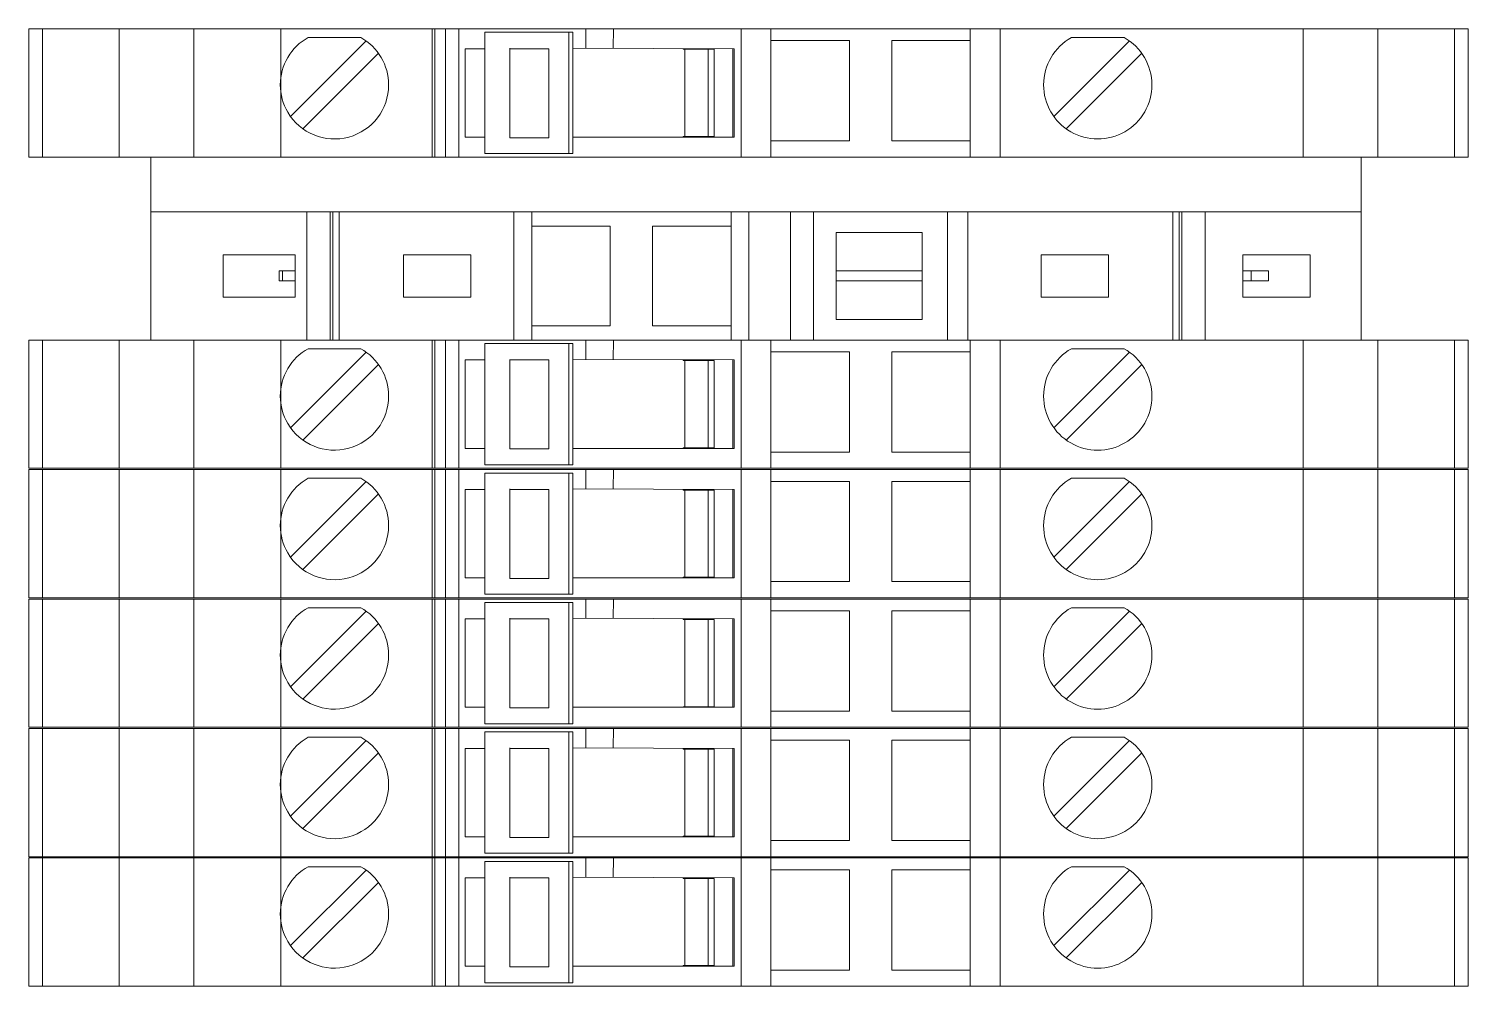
# Model space of a CAD drawing. Header units: millimetres. Extents: x 4962 to 7449, y 754 to 2938.
# Drawn here: x 6426.6 to 6484.4, y 1531.1 to 1569.5 of the extents above; entities that cross this region are included whole.
import ezdxf

# ---------------------------------------------------------------- set-up
doc = ezdxf.new("R2010")
doc.units = ezdxf.units.MM
doc.layers.add('000-PI-Oprema', color=30, linetype='Continuous', lineweight=5)

msp = doc.modelspace()

# ---------------------------------------------------------------- linework, layer by layer
at = {"color": 0, "linetype": 'ByBlock', "lineweight": 0, "ltscale": 0.25}
msp.add_lwpolyline([(6431.471, 1564.387), (6431.471, 1557.037), (6480.071, 1557.037), (6480.071, 1564.387), (6431.471, 1564.387)], dxfattribs=at)
at = {"layer": '000-PI-Oprema', "color": 0, "linetype": 'ByBlock', "lineweight": 0}
for p, q in [((6426.571, 1564.387), (6426.571, 1569.537)), ((6448.946, 1569.537), (6426.571, 1569.537)), ((6427.119, 1569.537), (6427.119, 1564.387)), ((6430.196, 1564.387), (6430.196, 1569.537)), ((6433.196, 1564.387), (6433.196, 1569.537)), ((6436.696, 1564.387), (6436.696, 1569.537)), ((6442.771, 1564.387), (6442.771, 1569.537)), ((6442.871, 1569.537), (6442.871, 1569.537)), ((6442.871, 1569.537), (6442.871, 1564.387)), ((6443.299, 1569.537), (6443.299, 1564.387)), ((6443.841, 1564.387), (6443.841, 1569.537)), ((6448.255, 1569.397), (6444.884, 1569.397)), ((6444.884, 1564.527), (6444.884, 1569.397)), ((6444.884, 1569.397), (6444.884, 1569.397)), ((6445.521, 1569.537), (6445.521, 1569.537)), ((6448.413, 1569.397), (6448.255, 1569.397)), ((6448.255, 1569.397), (6448.255, 1564.527)), ((6448.413, 1569.397), (6448.413, 1568.712)), ((6448.946, 1569.537), (6448.946, 1569.537)), ((6448.946, 1569.537), (6448.951, 1569.537)), ((6448.946, 1568.76), (6448.946, 1569.537)), ((6448.951, 1569.537), (6450.046, 1569.537)), ((6450.046, 1569.537), (6450.043, 1568.755)), ((6450.046, 1569.537), (6450.046, 1569.537)), ((6455.171, 1569.537), (6450.046, 1569.537)), ((6450.571, 1569.537), (6450.571, 1569.537)), ((6456.371, 1569.537), (6455.171, 1569.537)), ((6455.171, 1569.537), (6455.171, 1564.387)), ((6456.371, 1569.537), (6456.371, 1569.537)), ((6456.371, 1569.537), (6464.371, 1569.537)), ((6456.371, 1569.537), (6456.371, 1564.387)), ((6464.371, 1569.537), (6464.371, 1569.537)), ((6465.571, 1569.537), (6464.371, 1569.537)), ((6464.371, 1564.387), (6464.371, 1569.537)), ((6484.371, 1569.537), (6465.571, 1569.537)), ((6465.571, 1564.387), (6465.571, 1569.537)), ((6477.748, 1564.387), (6477.748, 1569.537)), ((6480.748, 1564.387), (6480.748, 1569.537)), ((6483.824, 1569.537), (6483.824, 1564.387)), ((6484.371, 1564.387), (6484.371, 1569.537)), ((6440.117, 1569.052), (6437.081, 1566.016)), ((6437.788, 1569.187), (6437.788, 1569.187)), ((6439.905, 1569.187), (6437.788, 1569.187)), ((6439.905, 1569.187), (6439.905, 1569.187)), ((6440.117, 1569.052), (6440.117, 1569.052)), ((6444.884, 1568.737), (6444.096, 1568.737)), ((6444.096, 1568.737), (6444.096, 1568.737)), ((6444.096, 1565.187), (6444.096, 1568.737)), ((6445.891, 1565.162), (6445.891, 1568.762)), ((6447.458, 1568.737), (6445.891, 1568.737)), ((6447.458, 1568.737), (6447.458, 1565.212)), ((6454.896, 1568.737), (6448.413, 1568.762)), ((6448.413, 1568.712), (6448.413, 1565.212)), ((6452.846, 1568.737), (6452.846, 1568.712)), ((6453.846, 1568.712), (6452.846, 1568.712)), ((6452.91, 1565.212), (6452.91, 1568.712)), ((6453.846, 1565.187), (6453.846, 1568.737)), ((6454.096, 1568.712), (6453.846, 1568.712)), ((6454.096, 1568.712), (6454.096, 1568.712)), ((6454.096, 1565.212), (6454.096, 1568.712)), ((6454.846, 1568.737), (6454.846, 1565.187)), ((6454.896, 1568.737), (6454.896, 1568.737)), ((6454.896, 1565.187), (6454.896, 1568.737)), ((6456.371, 1569.062), (6456.371, 1569.062)), ((6456.371, 1569.062), (6459.521, 1569.062)), ((6459.521, 1569.062), (6459.521, 1565.037)), ((6459.521, 1569.062), (6459.521, 1569.062)), ((6461.221, 1565.037), (6461.221, 1569.062)), ((6461.221, 1569.062), (6461.221, 1569.062)), ((6461.221, 1569.062), (6464.371, 1569.062)), ((6464.371, 1569.062), (6464.371, 1569.062)), ((6470.767, 1569.052), (6467.731, 1566.016)), ((6468.438, 1569.187), (6470.555, 1569.187)), ((6468.438, 1569.187), (6468.438, 1569.187)), ((6470.555, 1569.187), (6470.555, 1569.187)), ((6437.576, 1565.521), (6440.612, 1568.557)), ((6440.612, 1568.557), (6440.612, 1568.557)), ((6442.771, 1565.987), (6442.771, 1568.587)), ((6442.771, 1568.587), (6442.771, 1568.587)), ((6465.571, 1568.587), (6465.571, 1565.987)), ((6465.571, 1568.587), (6465.571, 1568.587)), ((6468.226, 1565.521), (6471.262, 1568.557)), ((6437.081, 1566.016), (6437.081, 1566.016)), ((6442.771, 1565.987), (6442.771, 1565.987)), ((6465.571, 1565.987), (6465.571, 1565.987)), ((6437.576, 1565.521), (6437.576, 1565.521)), ((6444.884, 1565.187), (6444.096, 1565.187)), ((6444.096, 1565.187), (6444.096, 1565.187)), ((6445.891, 1565.162), (6447.3, 1565.162)), ((6447.3, 1565.162), (6447.458, 1565.162)), ((6447.458, 1565.212), (6447.458, 1565.162)), ((6448.413, 1564.527), (6448.413, 1565.212)), ((6454.896, 1565.187), (6448.413, 1565.187)), ((6453.846, 1565.212), (6452.846, 1565.212)), ((6452.846, 1565.212), (6452.846, 1565.187)), ((6454.096, 1565.212), (6453.846, 1565.212)), ((6454.096, 1565.212), (6454.096, 1565.212)), ((6454.896, 1565.187), (6454.896, 1565.187)), ((6456.371, 1565.037), (6456.371, 1565.037)), ((6459.521, 1565.037), (6456.371, 1565.037)), ((6459.521, 1565.037), (6459.521, 1565.037)), ((6464.371, 1565.037), (6461.221, 1565.037)), ((6461.221, 1565.037), (6461.221, 1565.037)), ((6464.371, 1565.037), (6464.371, 1565.037)), ((6426.571, 1564.387), (6436.971, 1564.387)), ((6431.471, 1564.387), (6431.471, 1557.037)), ((6480.071, 1564.387), (6431.471, 1564.387)), ((6455.171, 1564.387), (6436.971, 1564.387)), ((6442.871, 1564.387), (6442.871, 1564.387)), ((6448.255, 1564.527), (6444.884, 1564.527)), ((6444.884, 1564.527), (6444.884, 1564.527)), ((6445.521, 1564.387), (6445.521, 1564.387)), ((6448.413, 1564.527), (6448.255, 1564.527)), ((6450.571, 1564.387), (6450.571, 1564.387)), ((6456.371, 1564.387), (6455.171, 1564.387)), ((6456.371, 1564.387), (6464.371, 1564.387)), ((6456.371, 1564.387), (6456.371, 1564.387)), ((6465.571, 1564.387), (6464.371, 1564.387)), ((6464.371, 1564.387), (6464.371, 1564.387)), ((6484.371, 1564.387), (6465.571, 1564.387)), ((6480.071, 1557.037), (6480.071, 1564.387)), ((6484.371, 1564.387), (6483.689, 1564.387)), ((6437.737, 1562.187), (6431.471, 1562.187)), ((6437.737, 1557.037), (6437.737, 1562.187)), ((6438.673, 1562.187), (6437.737, 1562.187)), ((6438.673, 1557.037), (6438.673, 1562.187)), ((6438.774, 1562.187), (6438.673, 1562.187)), ((6438.774, 1562.187), (6438.774, 1557.037)), ((6439.032, 1562.187), (6438.774, 1562.187)), ((6439.032, 1562.187), (6439.032, 1557.037)), ((6446.053, 1562.187), (6439.032, 1562.187)), ((6446.053, 1562.187), (6446.771, 1562.187)), ((6446.053, 1557.037), (6446.053, 1562.187)), ((6446.771, 1561.612), (6446.771, 1562.187)), ((6446.771, 1562.187), (6454.771, 1562.187)), ((6454.771, 1562.187), (6454.771, 1561.612)), ((6454.771, 1562.187), (6455.49, 1562.187)), ((6455.49, 1562.187), (6457.162, 1562.187)), ((6455.49, 1557.037), (6455.49, 1562.187)), ((6458.087, 1562.187), (6457.162, 1562.187)), ((6457.162, 1562.187), (6457.162, 1557.037)), ((6463.461, 1562.187), (6458.087, 1562.187)), ((6458.087, 1562.187), (6458.087, 1557.037)), ((6463.461, 1562.187), (6463.461, 1557.037)), ((6464.281, 1562.187), (6463.461, 1562.187)), ((6464.281, 1557.037), (6464.281, 1562.187)), ((6464.281, 1562.187), (6472.511, 1562.187)), ((6472.511, 1562.187), (6472.511, 1557.037)), ((6472.511, 1562.187), (6472.769, 1562.187)), ((6472.769, 1557.037), (6472.769, 1562.187)), ((6472.769, 1562.187), (6472.869, 1562.187)), ((6473.806, 1562.187), (6472.869, 1562.187)), ((6472.869, 1557.037), (6472.869, 1562.187)), ((6473.806, 1562.187), (6480.071, 1562.187)), ((6473.806, 1557.037), (6473.806, 1562.187)), ((6446.771, 1557.612), (6446.771, 1561.612)), ((6446.771, 1561.612), (6449.921, 1561.612)), ((6449.921, 1561.612), (6449.921, 1557.612)), ((6451.621, 1561.612), (6454.771, 1561.612)), ((6451.621, 1557.612), (6451.621, 1561.612)), ((6454.771, 1561.612), (6454.771, 1557.612)), ((6458.996, 1561.362), (6462.446, 1561.362)), ((6458.996, 1559.812), (6458.996, 1561.362)), ((6462.446, 1561.362), (6462.446, 1559.812)), ((6434.371, 1558.762), (6434.371, 1560.462)), ((6434.371, 1560.462), (6437.271, 1560.462)), ((6437.271, 1560.462), (6437.271, 1559.812)), ((6441.621, 1560.462), (6444.321, 1560.462)), ((6441.621, 1558.762), (6441.621, 1560.462)), ((6444.321, 1560.462), (6444.321, 1558.762)), ((6467.221, 1560.462), (6469.921, 1560.462)), ((6467.221, 1558.762), (6467.221, 1560.462)), ((6469.921, 1560.462), (6469.921, 1558.762)), ((6475.321, 1559.812), (6475.321, 1560.462)), ((6475.321, 1560.462), (6478.021, 1560.462)), ((6478.021, 1560.462), (6478.021, 1558.762)), ((6436.757, 1559.812), (6436.626, 1559.812)), ((6436.626, 1559.412), (6436.626, 1559.812)), ((6436.757, 1559.812), (6436.757, 1559.412)), ((6436.757, 1559.812), (6437.271, 1559.812)), ((6437.271, 1559.812), (6437.271, 1559.412)), ((6458.996, 1559.812), (6462.446, 1559.812)), ((6458.996, 1559.412), (6458.996, 1559.812)), ((6462.446, 1559.812), (6462.446, 1559.412)), ((6475.321, 1559.412), (6475.321, 1559.812)), ((6475.321, 1559.812), (6475.657, 1559.812)), ((6475.657, 1559.812), (6475.657, 1559.412)), ((6476.357, 1559.812), (6475.657, 1559.812)), ((6476.357, 1559.812), (6476.357, 1559.412)), ((6436.757, 1559.412), (6436.626, 1559.412)), ((6436.757, 1559.412), (6437.271, 1559.412)), ((6437.271, 1559.412), (6437.271, 1558.762)), ((6458.996, 1559.412), (6462.446, 1559.412)), ((6458.996, 1557.862), (6458.996, 1559.412)), ((6462.446, 1559.412), (6462.446, 1557.862)), ((6475.321, 1559.412), (6475.657, 1559.412)), ((6475.321, 1558.762), (6475.321, 1559.412)), ((6476.357, 1559.412), (6475.657, 1559.412)), ((6437.271, 1558.762), (6434.371, 1558.762)), ((6444.321, 1558.762), (6441.621, 1558.762)), ((6469.921, 1558.762), (6467.221, 1558.762)), ((6478.021, 1558.762), (6475.321, 1558.762)), ((6462.446, 1557.862), (6458.996, 1557.862)), ((6449.921, 1557.612), (6446.771, 1557.612)), ((6446.771, 1557.037), (6446.771, 1557.612)), ((6454.771, 1557.612), (6451.621, 1557.612)), ((6454.771, 1557.612), (6454.771, 1557.037)), ((6426.571, 1551.887), (6426.571, 1557.037)), ((6448.946, 1557.037), (6426.571, 1557.037)), ((6427.119, 1557.037), (6427.119, 1551.887)), ((6430.196, 1551.887), (6430.196, 1557.037)), ((6433.196, 1551.887), (6433.196, 1557.037)), ((6436.696, 1551.887), (6436.696, 1557.037)), ((6438.673, 1557.037), (6437.737, 1557.037)), ((6437.788, 1556.687), (6437.788, 1556.687)), ((6439.905, 1556.687), (6437.788, 1556.687)), ((6438.774, 1557.037), (6438.673, 1557.037)), ((6439.032, 1557.037), (6438.774, 1557.037)), ((6439.905, 1556.687), (6439.905, 1556.687)), ((6442.771, 1551.887), (6442.771, 1557.037)), ((6442.871, 1557.037), (6442.871, 1557.037)), ((6442.871, 1557.037), (6442.871, 1551.887)), ((6443.299, 1557.037), (6443.299, 1551.887)), ((6443.841, 1551.887), (6443.841, 1557.037)), ((6448.255, 1556.897), (6444.884, 1556.897)), ((6444.884, 1552.027), (6444.884, 1556.897)), ((6444.884, 1556.897), (6444.884, 1556.897)), ((6445.521, 1557.037), (6445.521, 1557.037)), ((6446.053, 1557.037), (6446.771, 1557.037)), ((6448.413, 1556.897), (6448.255, 1556.897)), ((6448.255, 1556.897), (6448.255, 1552.027)), ((6448.413, 1556.897), (6448.413, 1556.212)), ((6448.946, 1557.037), (6448.946, 1557.037)), ((6448.946, 1557.037), (6448.951, 1557.037)), ((6448.946, 1556.26), (6448.946, 1557.037)), ((6448.951, 1557.037), (6450.046, 1557.037)), ((6450.046, 1557.037), (6450.043, 1556.255)), ((6450.046, 1557.037), (6450.046, 1557.037)), ((6455.171, 1557.037), (6450.046, 1557.037)), ((6450.571, 1557.037), (6450.571, 1557.037)), ((6456.371, 1557.037), (6455.171, 1557.037)), ((6455.171, 1557.037), (6455.171, 1551.887)), ((6456.371, 1557.037), (6456.371, 1557.037)), ((6456.371, 1557.037), (6464.371, 1557.037)), ((6456.371, 1557.037), (6456.371, 1551.887)), ((6456.371, 1556.562), (6456.371, 1556.562)), ((6456.371, 1556.562), (6459.521, 1556.562)), ((6459.521, 1556.562), (6459.521, 1552.537)), ((6459.521, 1556.562), (6459.521, 1556.562)), ((6461.221, 1552.537), (6461.221, 1556.562)), ((6461.221, 1556.562), (6461.221, 1556.562)), ((6461.221, 1556.562), (6464.371, 1556.562)), ((6464.371, 1557.037), (6464.371, 1557.037)), ((6465.571, 1557.037), (6464.371, 1557.037)), ((6464.371, 1551.887), (6464.371, 1557.037)), ((6464.371, 1556.562), (6464.371, 1556.562)), ((6484.371, 1557.037), (6465.571, 1557.037)), ((6465.571, 1551.887), (6465.571, 1557.037)), ((6468.438, 1556.687), (6470.555, 1556.687)), ((6468.438, 1556.687), (6468.438, 1556.687)), ((6470.555, 1556.687), (6470.555, 1556.687)), ((6477.748, 1551.887), (6477.748, 1557.037)), ((6480.748, 1551.887), (6480.748, 1557.037)), ((6483.824, 1557.037), (6483.824, 1551.887)), ((6484.371, 1551.887), (6484.371, 1557.037)), ((6440.117, 1556.552), (6437.081, 1553.516)), ((6437.576, 1553.021), (6440.612, 1556.057)), ((6440.117, 1556.552), (6440.117, 1556.552)), ((6440.612, 1556.057), (6440.612, 1556.057)), ((6442.771, 1553.487), (6442.771, 1556.087)), ((6442.771, 1556.087), (6442.771, 1556.087)), ((6444.884, 1556.237), (6444.096, 1556.237)), ((6444.096, 1556.237), (6444.096, 1556.237)), ((6444.096, 1552.687), (6444.096, 1556.237)), ((6445.891, 1552.662), (6445.891, 1556.262)), ((6447.458, 1556.237), (6445.891, 1556.237)), ((6447.458, 1556.237), (6447.458, 1552.712)), ((6454.896, 1556.237), (6448.413, 1556.262)), ((6448.413, 1556.212), (6448.413, 1552.712)), ((6452.846, 1556.237), (6452.846, 1556.212)), ((6453.846, 1556.212), (6452.846, 1556.212)), ((6452.91, 1552.712), (6452.91, 1556.212)), ((6453.846, 1552.687), (6453.846, 1556.237)), ((6454.096, 1556.212), (6453.846, 1556.212)), ((6454.096, 1556.212), (6454.096, 1556.212)), ((6454.096, 1552.712), (6454.096, 1556.212)), ((6454.846, 1556.237), (6454.846, 1552.687)), ((6454.896, 1556.237), (6454.896, 1556.237)), ((6454.896, 1552.687), (6454.896, 1556.237)), ((6465.571, 1556.087), (6465.571, 1553.487)), ((6465.571, 1556.087), (6465.571, 1556.087)), ((6470.767, 1556.552), (6467.731, 1553.516)), ((6468.226, 1553.021), (6471.262, 1556.057)), ((6437.081, 1553.516), (6437.081, 1553.516)), ((6442.771, 1553.487), (6442.771, 1553.487)), ((6465.571, 1553.487), (6465.571, 1553.487)), ((6437.576, 1553.021), (6437.576, 1553.021)), ((6444.884, 1552.687), (6444.096, 1552.687)), ((6444.096, 1552.687), (6444.096, 1552.687)), ((6445.891, 1552.662), (6447.3, 1552.662)), ((6447.3, 1552.662), (6447.458, 1552.662)), ((6447.458, 1552.712), (6447.458, 1552.662)), ((6448.413, 1552.027), (6448.413, 1552.712)), ((6454.896, 1552.687), (6448.413, 1552.687)), ((6453.846, 1552.712), (6452.846, 1552.712)), ((6452.846, 1552.712), (6452.846, 1552.687)), ((6454.096, 1552.712), (6453.846, 1552.712)), ((6454.096, 1552.712), (6454.096, 1552.712)), ((6454.896, 1552.687), (6454.896, 1552.687)), ((6456.371, 1552.537), (6456.371, 1552.537)), ((6459.521, 1552.537), (6456.371, 1552.537)), ((6459.521, 1552.537), (6459.521, 1552.537)), ((6464.371, 1552.537), (6461.221, 1552.537)), ((6461.221, 1552.537), (6461.221, 1552.537)), ((6464.371, 1552.537), (6464.371, 1552.537)), ((6448.255, 1552.027), (6444.884, 1552.027)), ((6444.884, 1552.027), (6444.884, 1552.027)), ((6448.413, 1552.027), (6448.255, 1552.027)), ((6426.571, 1551.887), (6436.971, 1551.887)), ((6426.571, 1546.687), (6426.571, 1551.837)), ((6448.946, 1551.837), (6426.571, 1551.837)), ((6427.119, 1551.837), (6427.119, 1546.687)), ((6430.196, 1546.687), (6430.196, 1551.837)), ((6433.196, 1546.687), (6433.196, 1551.837)), ((6436.696, 1546.687), (6436.696, 1551.837)), ((6455.171, 1551.887), (6436.971, 1551.887)), ((6440.117, 1551.352), (6437.081, 1548.316)), ((6437.788, 1551.487), (6437.788, 1551.487)), ((6439.905, 1551.487), (6437.788, 1551.487)), ((6439.905, 1551.487), (6439.905, 1551.487)), ((6440.117, 1551.352), (6440.117, 1551.352)), ((6442.771, 1546.687), (6442.771, 1551.837)), ((6442.871, 1551.887), (6442.871, 1551.887)), ((6442.871, 1551.837), (6442.871, 1551.837)), ((6442.871, 1551.837), (6442.871, 1546.687)), ((6443.299, 1551.837), (6443.299, 1546.687)), ((6443.841, 1546.687), (6443.841, 1551.837)), ((6448.255, 1551.697), (6444.884, 1551.697)), ((6444.884, 1546.827), (6444.884, 1551.697)), ((6444.884, 1551.697), (6444.884, 1551.697)), ((6445.521, 1551.887), (6445.521, 1551.887)), ((6445.521, 1551.837), (6445.521, 1551.837)), ((6448.413, 1551.697), (6448.255, 1551.697)), ((6448.255, 1551.697), (6448.255, 1546.827)), ((6448.413, 1551.697), (6448.413, 1551.012)), ((6448.946, 1551.837), (6448.946, 1551.837)), ((6448.946, 1551.837), (6448.951, 1551.837)), ((6448.946, 1551.06), (6448.946, 1551.837)), ((6448.951, 1551.837), (6450.046, 1551.837)), ((6450.046, 1551.837), (6450.043, 1551.055)), ((6450.046, 1551.837), (6450.046, 1551.837)), ((6455.171, 1551.837), (6450.046, 1551.837)), ((6450.571, 1551.887), (6450.571, 1551.887)), ((6450.571, 1551.837), (6450.571, 1551.837)), ((6456.371, 1551.887), (6455.171, 1551.887)), ((6456.371, 1551.837), (6455.171, 1551.837)), ((6455.171, 1551.837), (6455.171, 1546.687)), ((6456.371, 1551.887), (6464.371, 1551.887)), ((6456.371, 1551.887), (6456.371, 1551.887)), ((6456.371, 1551.837), (6456.371, 1551.837)), ((6456.371, 1551.837), (6464.371, 1551.837)), ((6456.371, 1551.837), (6456.371, 1546.687)), ((6456.371, 1551.362), (6456.371, 1551.362)), ((6456.371, 1551.362), (6459.521, 1551.362)), ((6459.521, 1551.362), (6459.521, 1547.337)), ((6459.521, 1551.362), (6459.521, 1551.362)), ((6461.221, 1547.337), (6461.221, 1551.362)), ((6461.221, 1551.362), (6461.221, 1551.362)), ((6461.221, 1551.362), (6464.371, 1551.362)), ((6465.571, 1551.887), (6464.371, 1551.887)), ((6464.371, 1551.887), (6464.371, 1551.887)), ((6464.371, 1551.837), (6464.371, 1551.837)), ((6465.571, 1551.837), (6464.371, 1551.837)), ((6464.371, 1546.687), (6464.371, 1551.837)), ((6464.371, 1551.362), (6464.371, 1551.362)), ((6484.371, 1551.887), (6465.571, 1551.887)), ((6484.371, 1551.837), (6465.571, 1551.837)), ((6465.571, 1546.687), (6465.571, 1551.837)), ((6470.767, 1551.352), (6467.731, 1548.316)), ((6468.438, 1551.487), (6470.555, 1551.487)), ((6468.438, 1551.487), (6468.438, 1551.487)), ((6470.555, 1551.487), (6470.555, 1551.487)), ((6477.748, 1546.687), (6477.748, 1551.837)), ((6480.748, 1546.687), (6480.748, 1551.837)), ((6484.371, 1551.887), (6483.689, 1551.887)), ((6483.824, 1551.837), (6483.824, 1546.687)), ((6484.371, 1546.687), (6484.371, 1551.837)), ((6437.576, 1547.821), (6440.612, 1550.857)), ((6440.612, 1550.857), (6440.612, 1550.857)), ((6442.771, 1548.287), (6442.771, 1550.887)), ((6442.771, 1550.887), (6442.771, 1550.887)), ((6444.884, 1551.037), (6444.096, 1551.037)), ((6444.096, 1551.037), (6444.096, 1551.037)), ((6444.096, 1547.487), (6444.096, 1551.037)), ((6445.891, 1547.462), (6445.891, 1551.062)), ((6447.458, 1551.037), (6445.891, 1551.037)), ((6447.458, 1551.037), (6447.458, 1547.512)), ((6454.896, 1551.037), (6448.413, 1551.062)), ((6448.413, 1551.012), (6448.413, 1547.512)), ((6452.846, 1551.037), (6452.846, 1551.012)), ((6453.846, 1551.012), (6452.846, 1551.012)), ((6452.91, 1547.512), (6452.91, 1551.012)), ((6453.846, 1547.487), (6453.846, 1551.037)), ((6454.096, 1551.012), (6453.846, 1551.012)), ((6454.096, 1551.012), (6454.096, 1551.012)), ((6454.096, 1547.512), (6454.096, 1551.012)), ((6454.846, 1551.037), (6454.846, 1547.487)), ((6454.896, 1551.037), (6454.896, 1551.037)), ((6454.896, 1547.487), (6454.896, 1551.037)), ((6465.571, 1550.887), (6465.571, 1548.287)), ((6465.571, 1550.887), (6465.571, 1550.887)), ((6468.226, 1547.821), (6471.262, 1550.857)), ((6437.081, 1548.316), (6437.081, 1548.316)), ((6442.771, 1548.287), (6442.771, 1548.287)), ((6465.571, 1548.287), (6465.571, 1548.287)), ((6437.576, 1547.821), (6437.576, 1547.821)), ((6444.884, 1547.487), (6444.096, 1547.487)), ((6444.096, 1547.487), (6444.096, 1547.487)), ((6445.891, 1547.462), (6447.3, 1547.462)), ((6447.3, 1547.462), (6447.458, 1547.462)), ((6447.458, 1547.512), (6447.458, 1547.462)), ((6448.413, 1546.827), (6448.413, 1547.512)), ((6454.896, 1547.487), (6448.413, 1547.487)), ((6453.846, 1547.512), (6452.846, 1547.512)), ((6452.846, 1547.512), (6452.846, 1547.487)), ((6454.096, 1547.512), (6453.846, 1547.512)), ((6454.096, 1547.512), (6454.096, 1547.512)), ((6454.896, 1547.487), (6454.896, 1547.487)), ((6456.371, 1547.337), (6456.371, 1547.337)), ((6459.521, 1547.337), (6456.371, 1547.337)), ((6459.521, 1547.337), (6459.521, 1547.337)), ((6464.371, 1547.337), (6461.221, 1547.337)), ((6461.221, 1547.337), (6461.221, 1547.337)), ((6464.371, 1547.337), (6464.371, 1547.337)), ((6448.255, 1546.827), (6444.884, 1546.827)), ((6444.884, 1546.827), (6444.884, 1546.827)), ((6448.413, 1546.827), (6448.255, 1546.827)), ((6426.571, 1546.687), (6436.971, 1546.687)), ((6426.571, 1541.487), (6426.571, 1546.637)), ((6448.946, 1546.637), (6426.571, 1546.637)), ((6427.119, 1546.637), (6427.119, 1541.487)), ((6430.196, 1541.487), (6430.196, 1546.637)), ((6433.196, 1541.487), (6433.196, 1546.637)), ((6436.696, 1541.487), (6436.696, 1546.637)), ((6455.171, 1546.687), (6436.971, 1546.687)), ((6440.117, 1546.152), (6437.081, 1543.116)), ((6437.788, 1546.287), (6437.788, 1546.287)), ((6439.905, 1546.287), (6437.788, 1546.287)), ((6439.905, 1546.287), (6439.905, 1546.287)), ((6440.117, 1546.152), (6440.117, 1546.152)), ((6442.771, 1541.487), (6442.771, 1546.637)), ((6442.871, 1546.687), (6442.871, 1546.687)), ((6442.871, 1546.637), (6442.871, 1546.637)), ((6442.871, 1546.637), (6442.871, 1541.487)), ((6443.299, 1546.637), (6443.299, 1541.487)), ((6443.841, 1541.487), (6443.841, 1546.637)), ((6448.255, 1546.497), (6444.884, 1546.497)), ((6444.884, 1541.627), (6444.884, 1546.497)), ((6444.884, 1546.497), (6444.884, 1546.497)), ((6445.521, 1546.687), (6445.521, 1546.687)), ((6445.521, 1546.637), (6445.521, 1546.637)), ((6448.413, 1546.497), (6448.255, 1546.497)), ((6448.255, 1546.497), (6448.255, 1541.627)), ((6448.413, 1546.497), (6448.413, 1545.812)), ((6448.946, 1546.637), (6448.946, 1546.637)), ((6448.946, 1546.637), (6448.951, 1546.637)), ((6448.946, 1545.86), (6448.946, 1546.637)), ((6448.951, 1546.637), (6450.046, 1546.637)), ((6450.046, 1546.637), (6450.043, 1545.855)), ((6450.046, 1546.637), (6450.046, 1546.637)), ((6455.171, 1546.637), (6450.046, 1546.637)), ((6450.571, 1546.687), (6450.571, 1546.687)), ((6450.571, 1546.637), (6450.571, 1546.637)), ((6456.371, 1546.687), (6455.171, 1546.687)), ((6456.371, 1546.637), (6455.171, 1546.637)), ((6455.171, 1546.637), (6455.171, 1541.487)), ((6456.371, 1546.687), (6464.371, 1546.687)), ((6456.371, 1546.687), (6456.371, 1546.687)), ((6456.371, 1546.637), (6456.371, 1546.637)), ((6456.371, 1546.637), (6464.371, 1546.637)), ((6456.371, 1546.637), (6456.371, 1541.487)), ((6456.371, 1546.162), (6456.371, 1546.162)), ((6456.371, 1546.162), (6459.521, 1546.162)), ((6459.521, 1546.162), (6459.521, 1542.137)), ((6459.521, 1546.162), (6459.521, 1546.162)), ((6461.221, 1542.137), (6461.221, 1546.162)), ((6461.221, 1546.162), (6461.221, 1546.162)), ((6461.221, 1546.162), (6464.371, 1546.162)), ((6465.571, 1546.687), (6464.371, 1546.687)), ((6464.371, 1546.687), (6464.371, 1546.687)), ((6464.371, 1546.637), (6464.371, 1546.637)), ((6465.571, 1546.637), (6464.371, 1546.637)), ((6464.371, 1541.487), (6464.371, 1546.637)), ((6464.371, 1546.162), (6464.371, 1546.162)), ((6484.371, 1546.687), (6465.571, 1546.687)), ((6484.371, 1546.637), (6465.571, 1546.637)), ((6465.571, 1541.487), (6465.571, 1546.637)), ((6470.767, 1546.152), (6467.731, 1543.116)), ((6468.438, 1546.287), (6470.555, 1546.287)), ((6468.438, 1546.287), (6468.438, 1546.287)), ((6470.555, 1546.287), (6470.555, 1546.287)), ((6477.748, 1541.487), (6477.748, 1546.637)), ((6480.748, 1541.487), (6480.748, 1546.637)), ((6484.371, 1546.687), (6483.689, 1546.687)), ((6483.824, 1546.637), (6483.824, 1541.487)), ((6484.371, 1541.487), (6484.371, 1546.637)), ((6437.576, 1542.621), (6440.612, 1545.657)), ((6440.612, 1545.657), (6440.612, 1545.657)), ((6442.771, 1543.087), (6442.771, 1545.687)), ((6442.771, 1545.687), (6442.771, 1545.687)), ((6444.884, 1545.837), (6444.096, 1545.837)), ((6444.096, 1545.837), (6444.096, 1545.837)), ((6444.096, 1542.287), (6444.096, 1545.837)), ((6445.891, 1542.262), (6445.891, 1545.862)), ((6447.458, 1545.837), (6445.891, 1545.837)), ((6447.458, 1545.837), (6447.458, 1542.312)), ((6454.896, 1545.837), (6448.413, 1545.862)), ((6448.413, 1545.812), (6448.413, 1542.312)), ((6452.846, 1545.837), (6452.846, 1545.812)), ((6453.846, 1545.812), (6452.846, 1545.812)), ((6452.91, 1542.312), (6452.91, 1545.812)), ((6453.846, 1542.287), (6453.846, 1545.837)), ((6454.096, 1545.812), (6453.846, 1545.812)), ((6454.096, 1545.812), (6454.096, 1545.812)), ((6454.096, 1542.312), (6454.096, 1545.812)), ((6454.846, 1545.837), (6454.846, 1542.287)), ((6454.896, 1545.837), (6454.896, 1545.837)), ((6454.896, 1542.287), (6454.896, 1545.837)), ((6465.571, 1545.687), (6465.571, 1543.087)), ((6465.571, 1545.687), (6465.571, 1545.687)), ((6468.226, 1542.621), (6471.262, 1545.657)), ((6437.081, 1543.116), (6437.081, 1543.116)), ((6442.771, 1543.087), (6442.771, 1543.087)), ((6465.571, 1543.087), (6465.571, 1543.087)), ((6437.576, 1542.621), (6437.576, 1542.621)), ((6444.884, 1542.287), (6444.096, 1542.287)), ((6444.096, 1542.287), (6444.096, 1542.287)), ((6445.891, 1542.262), (6447.3, 1542.262)), ((6447.3, 1542.262), (6447.458, 1542.262)), ((6447.458, 1542.312), (6447.458, 1542.262)), ((6448.413, 1541.627), (6448.413, 1542.312)), ((6454.896, 1542.287), (6448.413, 1542.287)), ((6453.846, 1542.312), (6452.846, 1542.312)), ((6452.846, 1542.312), (6452.846, 1542.287)), ((6454.096, 1542.312), (6453.846, 1542.312)), ((6454.096, 1542.312), (6454.096, 1542.312)), ((6454.896, 1542.287), (6454.896, 1542.287)), ((6456.371, 1542.137), (6456.371, 1542.137)), ((6459.521, 1542.137), (6456.371, 1542.137)), ((6459.521, 1542.137), (6459.521, 1542.137)), ((6464.371, 1542.137), (6461.221, 1542.137)), ((6461.221, 1542.137), (6461.221, 1542.137)), ((6464.371, 1542.137), (6464.371, 1542.137)), ((6448.255, 1541.627), (6444.884, 1541.627)), ((6444.884, 1541.627), (6444.884, 1541.627)), ((6448.413, 1541.627), (6448.255, 1541.627)), ((6426.571, 1541.487), (6436.971, 1541.487)), ((6426.571, 1536.287), (6426.571, 1541.437)), ((6448.946, 1541.437), (6426.571, 1541.437)), ((6427.119, 1541.437), (6427.119, 1536.287)), ((6430.196, 1536.287), (6430.196, 1541.437)), ((6433.196, 1536.287), (6433.196, 1541.437)), ((6436.696, 1536.287), (6436.696, 1541.437)), ((6455.171, 1541.487), (6436.971, 1541.487)), ((6440.117, 1540.952), (6437.081, 1537.916)), ((6437.788, 1541.087), (6437.788, 1541.087)), ((6439.905, 1541.087), (6437.788, 1541.087)), ((6439.905, 1541.087), (6439.905, 1541.087)), ((6440.117, 1540.952), (6440.117, 1540.952)), ((6442.771, 1536.287), (6442.771, 1541.437)), ((6442.871, 1541.487), (6442.871, 1541.487)), ((6442.871, 1541.437), (6442.871, 1541.437)), ((6442.871, 1541.437), (6442.871, 1536.287)), ((6443.299, 1541.437), (6443.299, 1536.287)), ((6443.841, 1536.287), (6443.841, 1541.437)), ((6448.255, 1541.297), (6444.884, 1541.297)), ((6444.884, 1536.427), (6444.884, 1541.297)), ((6444.884, 1541.297), (6444.884, 1541.297)), ((6445.521, 1541.487), (6445.521, 1541.487)), ((6445.521, 1541.437), (6445.521, 1541.437)), ((6448.413, 1541.297), (6448.255, 1541.297)), ((6448.255, 1541.297), (6448.255, 1536.427)), ((6448.413, 1541.297), (6448.413, 1540.612)), ((6448.946, 1541.437), (6448.946, 1541.437)), ((6448.946, 1541.437), (6448.951, 1541.437)), ((6448.946, 1540.66), (6448.946, 1541.437)), ((6448.951, 1541.437), (6450.046, 1541.437)), ((6450.046, 1541.437), (6450.043, 1540.655)), ((6450.046, 1541.437), (6450.046, 1541.437)), ((6455.171, 1541.437), (6450.046, 1541.437)), ((6450.571, 1541.487), (6450.571, 1541.487)), ((6450.571, 1541.437), (6450.571, 1541.437)), ((6456.371, 1541.487), (6455.171, 1541.487)), ((6456.371, 1541.437), (6455.171, 1541.437)), ((6455.171, 1541.437), (6455.171, 1536.287)), ((6456.371, 1541.487), (6464.371, 1541.487)), ((6456.371, 1541.487), (6456.371, 1541.487)), ((6456.371, 1541.437), (6456.371, 1541.437)), ((6456.371, 1541.437), (6464.371, 1541.437)), ((6456.371, 1541.437), (6456.371, 1536.287)), ((6456.371, 1540.962), (6456.371, 1540.962)), ((6456.371, 1540.962), (6459.521, 1540.962)), ((6459.521, 1540.962), (6459.521, 1536.937)), ((6459.521, 1540.962), (6459.521, 1540.962)), ((6461.221, 1536.937), (6461.221, 1540.962)), ((6461.221, 1540.962), (6461.221, 1540.962)), ((6461.221, 1540.962), (6464.371, 1540.962)), ((6465.571, 1541.487), (6464.371, 1541.487)), ((6464.371, 1541.487), (6464.371, 1541.487)), ((6464.371, 1541.437), (6464.371, 1541.437)), ((6465.571, 1541.437), (6464.371, 1541.437)), ((6464.371, 1536.287), (6464.371, 1541.437)), ((6464.371, 1540.962), (6464.371, 1540.962)), ((6484.371, 1541.487), (6465.571, 1541.487)), ((6484.371, 1541.437), (6465.571, 1541.437)), ((6465.571, 1536.287), (6465.571, 1541.437)), ((6470.767, 1540.952), (6467.731, 1537.916)), ((6468.438, 1541.087), (6470.555, 1541.087)), ((6468.438, 1541.087), (6468.438, 1541.087)), ((6470.555, 1541.087), (6470.555, 1541.087)), ((6477.748, 1536.287), (6477.748, 1541.437)), ((6480.748, 1536.287), (6480.748, 1541.437)), ((6484.371, 1541.487), (6483.689, 1541.487)), ((6483.824, 1541.437), (6483.824, 1536.287)), ((6484.371, 1536.287), (6484.371, 1541.437)), ((6437.576, 1537.421), (6440.612, 1540.457)), ((6440.612, 1540.457), (6440.612, 1540.457)), ((6442.771, 1537.887), (6442.771, 1540.487)), ((6442.771, 1540.487), (6442.771, 1540.487)), ((6444.884, 1540.637), (6444.096, 1540.637)), ((6444.096, 1540.637), (6444.096, 1540.637)), ((6444.096, 1537.087), (6444.096, 1540.637)), ((6445.891, 1537.062), (6445.891, 1540.662)), ((6447.458, 1540.637), (6445.891, 1540.637)), ((6447.458, 1540.637), (6447.458, 1537.112)), ((6454.896, 1540.637), (6448.413, 1540.662)), ((6448.413, 1540.612), (6448.413, 1537.112)), ((6452.846, 1540.637), (6452.846, 1540.612)), ((6453.846, 1540.612), (6452.846, 1540.612)), ((6452.91, 1537.112), (6452.91, 1540.612)), ((6453.846, 1537.087), (6453.846, 1540.637)), ((6454.096, 1540.612), (6453.846, 1540.612)), ((6454.096, 1540.612), (6454.096, 1540.612)), ((6454.096, 1537.112), (6454.096, 1540.612)), ((6454.846, 1540.637), (6454.846, 1537.087)), ((6454.896, 1540.637), (6454.896, 1540.637)), ((6454.896, 1537.087), (6454.896, 1540.637)), ((6465.571, 1540.487), (6465.571, 1537.887)), ((6465.571, 1540.487), (6465.571, 1540.487)), ((6468.226, 1537.421), (6471.262, 1540.457)), ((6437.081, 1537.916), (6437.081, 1537.916)), ((6442.771, 1537.887), (6442.771, 1537.887)), ((6465.571, 1537.887), (6465.571, 1537.887)), ((6437.576, 1537.421), (6437.576, 1537.421)), ((6444.884, 1537.087), (6444.096, 1537.087)), ((6444.096, 1537.087), (6444.096, 1537.087)), ((6445.891, 1537.062), (6447.3, 1537.062)), ((6447.3, 1537.062), (6447.458, 1537.062)), ((6447.458, 1537.112), (6447.458, 1537.062)), ((6448.413, 1536.427), (6448.413, 1537.112)), ((6454.896, 1537.087), (6448.413, 1537.087)), ((6453.846, 1537.112), (6452.846, 1537.112)), ((6452.846, 1537.112), (6452.846, 1537.087)), ((6454.096, 1537.112), (6453.846, 1537.112)), ((6454.096, 1537.112), (6454.096, 1537.112)), ((6454.896, 1537.087), (6454.896, 1537.087)), ((6456.371, 1536.937), (6456.371, 1536.937)), ((6459.521, 1536.937), (6456.371, 1536.937)), ((6459.521, 1536.937), (6459.521, 1536.937)), ((6464.371, 1536.937), (6461.221, 1536.937)), ((6461.221, 1536.937), (6461.221, 1536.937)), ((6464.371, 1536.937), (6464.371, 1536.937)), ((6448.255, 1536.427), (6444.884, 1536.427)), ((6444.884, 1536.427), (6444.884, 1536.427)), ((6448.413, 1536.427), (6448.255, 1536.427)), ((6426.571, 1536.287), (6436.971, 1536.287)), ((6426.571, 1531.087), (6426.571, 1536.237)), ((6448.946, 1536.237), (6426.571, 1536.237)), ((6427.119, 1536.237), (6427.119, 1531.087)), ((6430.196, 1531.087), (6430.196, 1536.237)), ((6433.196, 1531.087), (6433.196, 1536.237)), ((6436.696, 1531.087), (6436.696, 1536.237)), ((6455.171, 1536.287), (6436.971, 1536.287)), ((6440.117, 1535.752), (6437.081, 1532.716)), ((6437.788, 1535.887), (6437.788, 1535.887)), ((6439.905, 1535.887), (6437.788, 1535.887)), ((6439.905, 1535.887), (6439.905, 1535.887)), ((6440.117, 1535.752), (6440.117, 1535.752)), ((6442.771, 1531.087), (6442.771, 1536.237)), ((6442.871, 1536.287), (6442.871, 1536.287)), ((6442.871, 1536.237), (6442.871, 1536.237)), ((6442.871, 1536.237), (6442.871, 1531.087)), ((6443.299, 1536.237), (6443.299, 1531.087)), ((6443.841, 1531.087), (6443.841, 1536.237)), ((6448.255, 1536.097), (6444.884, 1536.097)), ((6444.884, 1531.227), (6444.884, 1536.097)), ((6444.884, 1536.097), (6444.884, 1536.097)), ((6445.521, 1536.287), (6445.521, 1536.287)), ((6445.521, 1536.237), (6445.521, 1536.237)), ((6448.413, 1536.097), (6448.255, 1536.097)), ((6448.255, 1536.097), (6448.255, 1531.227)), ((6448.413, 1536.097), (6448.413, 1535.412)), ((6448.946, 1536.237), (6448.946, 1536.237)), ((6448.946, 1536.237), (6448.951, 1536.237)), ((6448.946, 1535.46), (6448.946, 1536.237)), ((6448.951, 1536.237), (6450.046, 1536.237)), ((6450.046, 1536.237), (6450.043, 1535.455)), ((6450.046, 1536.237), (6450.046, 1536.237)), ((6455.171, 1536.237), (6450.046, 1536.237)), ((6450.571, 1536.287), (6450.571, 1536.287)), ((6450.571, 1536.237), (6450.571, 1536.237)), ((6456.371, 1536.287), (6455.171, 1536.287)), ((6456.371, 1536.237), (6455.171, 1536.237)), ((6455.171, 1536.237), (6455.171, 1531.087)), ((6456.371, 1536.287), (6464.371, 1536.287)), ((6456.371, 1536.287), (6456.371, 1536.287)), ((6456.371, 1536.237), (6456.371, 1536.237)), ((6456.371, 1536.237), (6464.371, 1536.237)), ((6456.371, 1536.237), (6456.371, 1531.087)), ((6456.371, 1535.762), (6456.371, 1535.762)), ((6456.371, 1535.762), (6459.521, 1535.762)), ((6459.521, 1535.762), (6459.521, 1531.737)), ((6459.521, 1535.762), (6459.521, 1535.762)), ((6461.221, 1531.737), (6461.221, 1535.762)), ((6461.221, 1535.762), (6461.221, 1535.762)), ((6461.221, 1535.762), (6464.371, 1535.762)), ((6465.571, 1536.287), (6464.371, 1536.287)), ((6464.371, 1536.287), (6464.371, 1536.287)), ((6464.371, 1536.237), (6464.371, 1536.237)), ((6465.571, 1536.237), (6464.371, 1536.237)), ((6464.371, 1531.087), (6464.371, 1536.237)), ((6464.371, 1535.762), (6464.371, 1535.762)), ((6484.371, 1536.287), (6465.571, 1536.287)), ((6484.371, 1536.237), (6465.571, 1536.237)), ((6465.571, 1531.087), (6465.571, 1536.237)), ((6470.767, 1535.752), (6467.731, 1532.716)), ((6468.438, 1535.887), (6470.555, 1535.887)), ((6468.438, 1535.887), (6468.438, 1535.887)), ((6470.555, 1535.887), (6470.555, 1535.887)), ((6477.748, 1531.087), (6477.748, 1536.237)), ((6480.748, 1531.087), (6480.748, 1536.237)), ((6484.371, 1536.287), (6483.689, 1536.287)), ((6483.824, 1536.237), (6483.824, 1531.087)), ((6484.371, 1531.087), (6484.371, 1536.237)), ((6437.576, 1532.221), (6440.612, 1535.257)), ((6440.612, 1535.257), (6440.612, 1535.257)), ((6442.771, 1532.687), (6442.771, 1535.287)), ((6442.771, 1535.287), (6442.771, 1535.287)), ((6444.884, 1535.437), (6444.096, 1535.437)), ((6444.096, 1535.437), (6444.096, 1535.437)), ((6444.096, 1531.887), (6444.096, 1535.437)), ((6445.891, 1531.862), (6445.891, 1535.462)), ((6447.458, 1535.437), (6445.891, 1535.437)), ((6447.458, 1535.437), (6447.458, 1531.912)), ((6454.896, 1535.437), (6448.413, 1535.462)), ((6448.413, 1535.412), (6448.413, 1531.912)), ((6452.846, 1535.437), (6452.846, 1535.412)), ((6453.846, 1535.412), (6452.846, 1535.412)), ((6452.91, 1531.912), (6452.91, 1535.412)), ((6453.846, 1531.887), (6453.846, 1535.437)), ((6454.096, 1535.412), (6453.846, 1535.412)), ((6454.096, 1535.412), (6454.096, 1535.412)), ((6454.096, 1531.912), (6454.096, 1535.412)), ((6454.846, 1535.437), (6454.846, 1531.887)), ((6454.896, 1535.437), (6454.896, 1535.437)), ((6454.896, 1531.887), (6454.896, 1535.437)), ((6465.571, 1535.287), (6465.571, 1532.687)), ((6465.571, 1535.287), (6465.571, 1535.287)), ((6468.226, 1532.221), (6471.262, 1535.257)), ((6437.081, 1532.716), (6437.081, 1532.716)), ((6442.771, 1532.687), (6442.771, 1532.687)), ((6465.571, 1532.687), (6465.571, 1532.687)), ((6437.576, 1532.221), (6437.576, 1532.221)), ((6444.884, 1531.887), (6444.096, 1531.887)), ((6444.096, 1531.887), (6444.096, 1531.887)), ((6445.891, 1531.862), (6447.3, 1531.862)), ((6447.3, 1531.862), (6447.458, 1531.862)), ((6447.458, 1531.912), (6447.458, 1531.862)), ((6448.413, 1531.227), (6448.413, 1531.912)), ((6454.896, 1531.887), (6448.413, 1531.887)), ((6453.846, 1531.912), (6452.846, 1531.912)), ((6452.846, 1531.912), (6452.846, 1531.887)), ((6454.096, 1531.912), (6453.846, 1531.912)), ((6454.096, 1531.912), (6454.096, 1531.912)), ((6454.896, 1531.887), (6454.896, 1531.887)), ((6456.371, 1531.737), (6456.371, 1531.737)), ((6459.521, 1531.737), (6456.371, 1531.737)), ((6459.521, 1531.737), (6459.521, 1531.737)), ((6464.371, 1531.737), (6461.221, 1531.737)), ((6461.221, 1531.737), (6461.221, 1531.737)), ((6464.371, 1531.737), (6464.371, 1531.737)), ((6448.255, 1531.227), (6444.884, 1531.227)), ((6444.884, 1531.227), (6444.884, 1531.227)), ((6448.413, 1531.227), (6448.255, 1531.227)), ((6426.571, 1531.087), (6436.971, 1531.087)), ((6455.171, 1531.087), (6436.971, 1531.087)), ((6442.871, 1531.087), (6442.871, 1531.087)), ((6445.521, 1531.087), (6445.521, 1531.087)), ((6450.571, 1531.087), (6450.571, 1531.087)), ((6456.371, 1531.087), (6455.171, 1531.087)), ((6456.371, 1531.087), (6464.371, 1531.087)), ((6456.371, 1531.087), (6456.371, 1531.087)), ((6465.571, 1531.087), (6464.371, 1531.087)), ((6464.371, 1531.087), (6464.371, 1531.087)), ((6484.371, 1531.087), (6465.571, 1531.087)), ((6484.371, 1531.087), (6483.689, 1531.087))]:
    msp.add_line(p, q, dxfattribs=at)
at = {"layer": '000-PI-Oprema', "color": 0, "linetype": 'ByBlock', "lineweight": 0, "ltscale": 0.25}
msp.add_line((6480.071, 1557.037), (6431.471, 1557.037), dxfattribs=at)
at = {"layer": '000-PI-Oprema', "color": 0, "linetype": 'ByBlock', "lineweight": 0}
for centre, start, end in [((6438.846, 1567.287), 119.12459, 149.54968), ((6438.846, 1567.287), 0.00002, 60.87541), ((6469.496, 1567.287), 119.12459, 179.99998), ((6469.496, 1567.287), 0.00002, 60.87541), ((6438.846, 1567.287), 210.45028, 0.00002), ((6469.496, 1567.287), 179.99998, 0.00002), ((6438.846, 1554.787), 119.12459, 149.54968), ((6438.846, 1554.787), 0.00002, 60.87541), ((6469.496, 1554.787), 119.12459, 179.99998), ((6469.496, 1554.787), 0.00002, 60.87541), ((6438.846, 1554.787), 210.45028, 0.00002), ((6469.496, 1554.787), 179.99998, 0.00002), ((6438.846, 1549.587), 119.12459, 149.54968), ((6438.846, 1549.587), 0.00002, 60.87541), ((6469.496, 1549.587), 119.12459, 179.99998), ((6469.496, 1549.587), 0.00002, 60.87541), ((6438.846, 1549.587), 210.45028, 0.00002), ((6469.496, 1549.587), 179.99998, 0.00002), ((6438.846, 1544.387), 119.12459, 149.54968), ((6438.846, 1544.387), 0.00002, 60.87541), ((6469.496, 1544.387), 119.12459, 179.99998), ((6469.496, 1544.387), 0.00002, 60.87541), ((6438.846, 1544.387), 210.45028, 0.00002), ((6469.496, 1544.387), 179.99998, 0.00002), ((6438.846, 1539.187), 119.12459, 149.54968), ((6438.846, 1539.187), 0.00002, 60.87541), ((6469.496, 1539.187), 119.12459, 179.99998), ((6469.496, 1539.187), 0.00002, 60.87541), ((6438.846, 1539.187), 210.45028, 0.00002), ((6469.496, 1539.187), 179.99998, 0.00002), ((6438.846, 1533.987), 119.12459, 149.54968), ((6438.846, 1533.987), 0.00002, 60.87541), ((6469.496, 1533.987), 119.12459, 179.99998), ((6469.496, 1533.987), 0.00002, 60.87541), ((6438.846, 1533.987), 210.45028, 0.00002), ((6469.496, 1533.987), 179.99998, 0.00002)]:
    msp.add_arc(centre, 2.175, start, end, dxfattribs=at)
for centre, start_param, end_param in [((6438.846, 1567.287), -2.102255, -1.570796), ((6438.846, 1567.287), -1.570796, -1.039338), ((6438.846, 1554.787), -2.102255, -1.570796), ((6438.846, 1554.787), -1.570796, -1.039338), ((6438.846, 1549.587), -2.102255, -1.570796), ((6438.846, 1549.587), -1.570796, -1.039338), ((6438.846, 1544.387), -2.102255, -1.570796), ((6438.846, 1544.387), -1.570796, -1.039338), ((6438.846, 1539.187), -2.102255, -1.570796), ((6438.846, 1539.187), -1.570796, -1.039338), ((6438.846, 1533.987), -2.102255, -1.570796), ((6438.846, 1533.987), -1.570796, -1.039338)]:
    msp.add_ellipse(centre, major_axis=(0, -2.175), ratio=1, start_param=start_param, end_param=end_param, dxfattribs=at)

doc.saveas('drawing.dxf')
